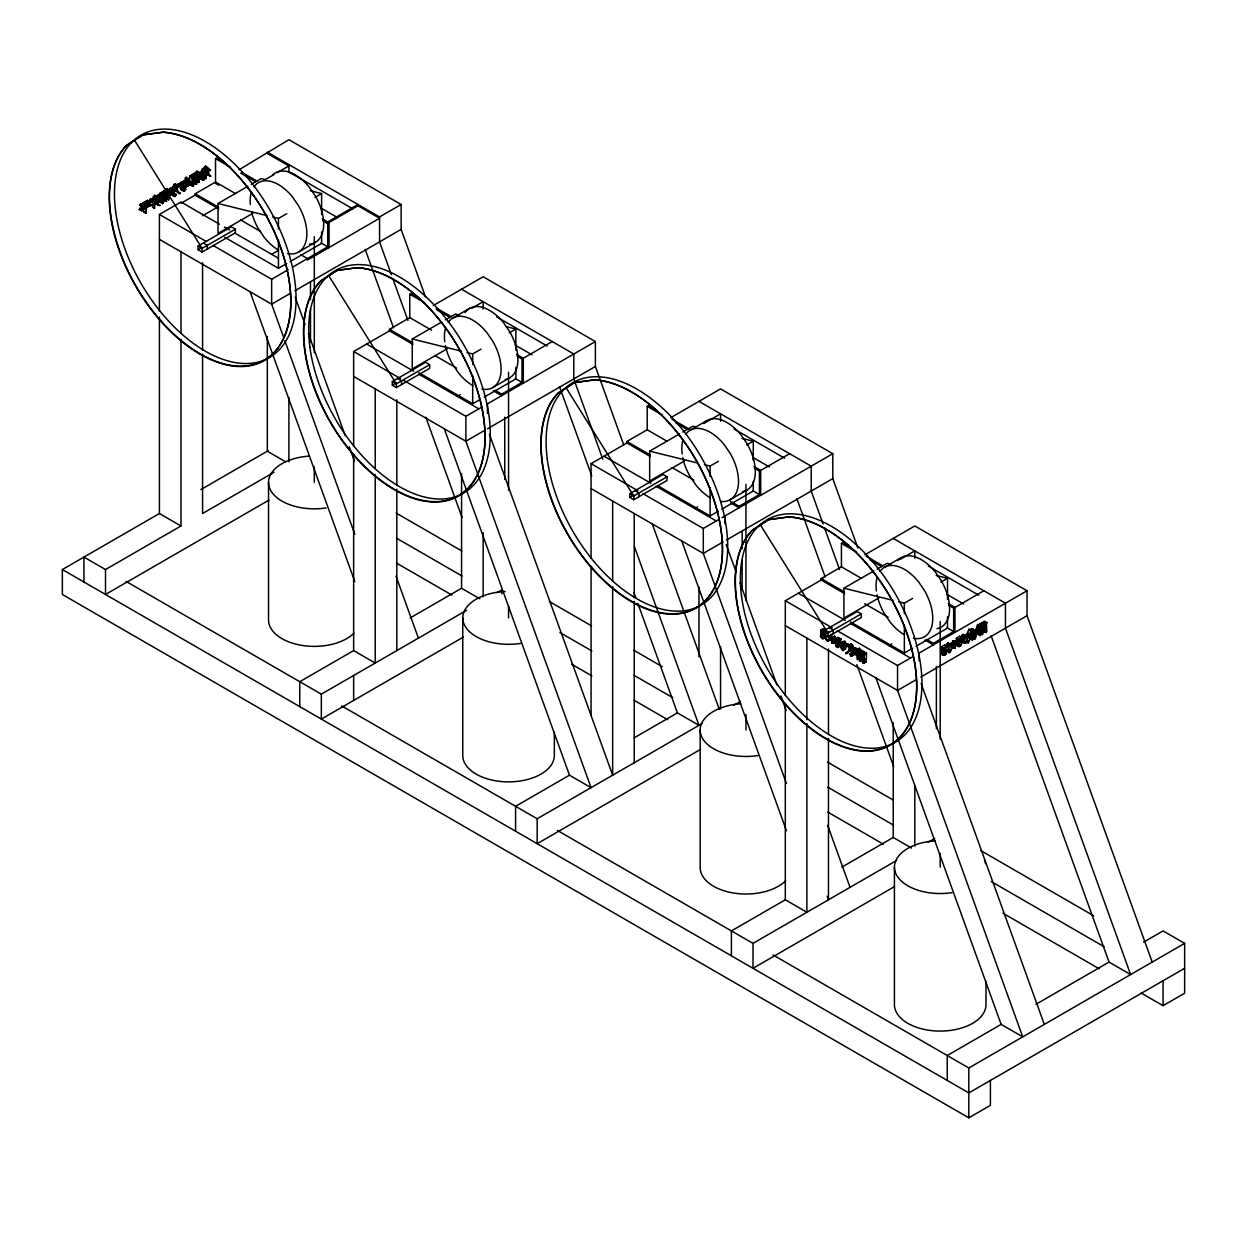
<?xml version="1.0" encoding="UTF-8"?>
<svg xmlns="http://www.w3.org/2000/svg" width="1247" height="1247" viewBox="0 0 1247 1247"><rect width="100%" height="100%" fill="white"/><g stroke="black" fill="none" stroke-linecap="round" stroke-linejoin="round"><path stroke-width="1.5" d="M224.741 237.289L278.455 268.308L278.455 239.985M278.44 228.902L278.455 218.459L286.748 213.673M418.976 372.791L472.691 403.794L472.707 375.472M472.691 364.389L472.691 353.961L480.999 349.16M658.073 485.894L710.104 515.946L710.104 487.624M710.104 476.541L710.104 466.097L718.412 461.312M850.625 622.004L904.356 653.007L904.356 624.685M904.34 613.602L904.356 603.174L912.648 598.373M862.223 654.769L862.254 659.912L859.51 661.128L859.51 651.386L861.677 650.155L865.636 652.836M968.202 642.922L969.932 638.916L970.088 634.489L967.937 633.258C969.683 635.627 964.352 648.066 963.775 640.225C965.802 630.499 965.1 641.379 968.202 642.922L970.556 637.981L972.644 636.781L970.478 635.269M982.137 634.661L982.73 634.006L979.986 633.414L982.137 634.661L982.137 624.918L986.455 622.424L986.689 631.294L985.987 632.478L982.73 630.92L984.616 628.379L985.457 629.938L985.847 629.252L984.849 627.615L985.785 624.622L984.491 627.272L982.34 626.025L983.634 623.375M160.427 193.129L164.386 190.432L166.552 191.679L166.552 201.422L163.809 200.19L163.84 198.678M190.557 175.733L194.532 173.037L196.683 174.284L196.683 184.026L193.94 182.795L193.971 177.651M154.036 208.42L154.659 203.666L154.659 208.374L152.508 207.127M206.02 170.964L208.187 172.211L208.218 173.738L206.176 175.188L206.254 178.492L205.63 175.5L203.479 174.253M150.622 205.178L148.112 204.539L150.622 205.178L146.258 207.968L146.304 213.112L143.467 211.928L143.514 209.917M145.634 213.175L145.665 208.311C131.387 200.689 149.936 212.177 143.514 205.926L142.688 207.127M970.4 638.932L972.566 640.179L972.644 636.781M165.96 201.437L166.007 192.677L163.809 191.181M196.091 184.042L196.138 175.266L193.94 173.785M940.893 653.303L944.088 655.08L945.865 653.646L945.725 650.326L943.324 652.306L941.173 651.059L941.36 646.819L944.587 644.964L946.629 646.959L943.792 648.596L943.636 651.667L941.485 650.42L941.625 647.349L946.738 650.388A4.832 2.79 -60 0 1 946.738 652.477C947.003 656.53 939.521 655.626 941.407 652.321C941.22 654.94 944.571 653.069 944.041 650.544M943.324 652.306L943.527 648.066L946.738 646.211M964.804 643.203L962.185 641.737L961.702 637.466L959.644 636.266L956.433 638.121L956.231 642.361L957.182 641.083M961.203 640.989L958.709 642.969L956.558 641.722L956.698 638.651L961.811 641.691A4.832 2.79 -60 0 1 961.811 643.779L959.255 646.71L956.106 645.151M953.176 641.005L952.911 643.779L954.391 641.426L958.397 643.608L958.584 639.368L961.811 637.513L961.983 636.157M958.709 642.969L958.849 639.898L961.811 637.513M823.503 632.65L820.697 633.975L820.9 629.953L823.051 628.722L826.278 630.577M821.025 633.694C824.891 634.224 825.623 630.296 821.025 633.694L821.165 630.795L824.111 631.824L820.9 629.953M820.697 633.975L822.864 632.728L822.989 630.047M838.576 641.348L835.771 642.673L835.973 638.667L839.184 640.522L841.351 639.275L838.124 637.42L832.435 640.241L830.268 637.716L832.248 640.272L835.817 638.433L836.675 639.119M835.771 642.673L837.937 641.426L838.124 637.42M838.389 638.246L834.446 640.615L832.528 640.428L833.947 642.86L838.249 641.161L838.389 638.246L841.351 639.275M826.169 635.393C824.548 641.815 830.72 642.938 828.32 635.487L828.616 638.448M959.099 641.831C960.829 649.344 946.379 642.33 952.708 644.029L950.822 646.024L954.766 648.191L955.108 645.276M978.053 630.343L980.22 631.59L980.22 634.177L981.981 631.98L979.986 635.534L979.659 631.917L977.819 634.287L977.508 633.117M849.503 654.223L851.701 652.82L849.503 654.223L851.732 656.343L852.761 651.932L855.317 650.638L854.694 649.609L852.137 651.074L849.581 649.609L849.784 647.723L852.683 645.697L851.311 643.623L849.082 644.964L850.236 647.364L849.16 644.87M834.399 643.156L832.528 640.428L832.139 643.062L832.357 640.475L836.098 638.37M955.966 644.605L956.667 643.561M851.233 655.392L853.774 653.864L854.335 650.123L852.169 651.37L851.452 655.392L849.55 654.067M821.056 634.224C824.657 632.213 823.721 642.018 821.103 636.874C819.762 632.65 821.757 641.706 824.111 638.074A4.832 2.79 60 0 0 824.111 636.001L822.911 633.928M823.628 636.391L822.88 634.193L820.573 635.502M835.63 644.2C836.145 647.177 840.603 647.583 838.53 643.92C834.867 639.898 835.209 650.373 839.184 646.772A4.832 2.79 60 0 0 839.184 644.699C838.935 641.41 834.212 643.171 836.238 639.493L839.075 641.129L841.226 639.882M855.317 650.638L854.179 654.924L850.797 656.234M860.103 661.159L860.056 652.384L863.563 654.41L863.516 662.391L862.254 661.627L863.033 662.625L866.229 661.783L866.54 653.553L865.995 652.633L863.47 654.083L859.51 651.386M955.218 642.174L954.953 645.104L952.864 645.213L954.859 645.276L954.766 648.191M851.093 648.487L851.265 647.38M155.906 198.787L153.412 196.901L154.659 195.327L156.888 196.621L155.906 198.787L156.81 196.574M842.598 643C847.368 635.113 847.243 657.122 842.707 645.603M944.587 644.964L946.629 646.959M959.644 636.266L961.686 638.261M832.404 636.64L830.284 638.152M952.786 643.857C950.448 639.087 957.649 641.815 955.062 645.026L957.041 642.486L955.14 645.12L951.321 643.234M834.602 639.01L834.414 636.126L830.44 638.386M984.023 629.86L982.917 631.933L984.288 627.974L977.586 624.498L975.31 631.341L970.4 633.912L973.658 630.764L972.987 632.681M977.586 624.498L979.737 625.745L977.944 631.824L979.659 629.829L979.659 631.637L978.053 632.572M183.262 186.239L180.799 184.634C177.853 189.965 183.901 190.838 182.779 188.546M181.049 189.762L184.478 191.15L185.741 189.154L183.73 190.214L183.184 186.551L181.033 185.304L187.783 181.501L187.892 183.558L185.741 182.327L185.616 180.254L179.771 183.636L181.937 184.883L182.67 183.59M946.644 646.164L947.112 644.325M832.793 638.339L832.435 640.241C831.063 635.315 833.027 639.586 834.944 636.89M982.73 630.733L984.881 632.167L986.128 631.294L986.174 623.266L983.945 621.785L979.986 623.671L980.017 628.394M170.714 188.453L178.524 183.948L180.675 185.195L171.727 190.401L173.894 191.648C171.603 200.019 178.867 191.477 175.406 196.091C172.367 198.211 174.876 190.245 170.745 190.931L171.369 189.887L173.925 191.352L176.482 189.887L176.279 188.001L173.38 185.974L174.751 183.901C179.895 184.556 173.162 190.245 176.903 185.148M968.311 637.388L966.051 641.675M973.19 636.188L975.466 634.879L975.466 633.336L973.315 632.089L972.566 640.179M978.879 630.281L976.728 629.034L976.011 631.387C977.819 637.248 972.878 642.158 975.466 635.159L973.315 633.912M851.701 648.611L849.55 649.858C848.911 654.239 840.618 655.766 850.423 650.233M860.305 652.571L858.139 653.818L856.377 652.805L859.245 650.466L861.63 651.854L861.007 650.716L858.419 652.212L857.157 651.48L860.056 649.173L859.277 648.222L857.125 649.469L855.317 653.459L857.593 652.368M859.277 648.222L858.559 650.513M974.016 629.782L971.351 631.824L972.052 630.639L969.028 629.267L966.16 635.534L968.436 636.858L970.088 634.489M969.028 629.267L971.195 630.514L968.327 636.781M843.673 641.862C842.941 643.281 843.034 649.671 845.528 648.206M943.808 655.018L943.87 653.568L941.407 652.321M958.397 643.608C963.931 636.812 960.642 651.48 956.48 643.623M161.206 201.266L159.959 202.295L159.522 193.831L160.068 192.926L162.578 194.376M159.803 193.893L161.954 195.14C160.021 207.859 165.524 204.726 162.5 194.688L166.552 191.679M189.669 176.435L192.1 177.744L192.474 186.286L193.94 184.696L191.789 183.278L189.98 184.665L189.669 176.435L190.214 175.515L192.724 176.965M147.941 206.16C153.116 194.563 142.407 217.492 146.772 201.78M860.181 659.117C865.699 655.938 857.375 661.721 861.677 656.951L860.383 653.802L861.864 656.468L862.378 654.363L863.158 655.314M825.654 634.287C822.786 641.332 832.263 644.325 828.803 635.471M834.446 640.615L834.165 639.711M161.923 196.745L164.074 197.992L163.217 200.533L160.972 199.411M157.091 200.19C164.136 198.756 156.499 204.602 153.521 200.331L149.25 204.072L149.952 204.57M174.564 189.715L174.362 188.889L176.513 190.136C178.087 195 183.683 194.797 175.64 190.51M943.761 653.506L943.356 655.267M958.834 644.808L958.429 646.57M977.539 626.789L976.837 628.691L979.004 629.938L981.748 628.628L980.22 629.517L978.053 628.27M979.004 629.938L979.706 628.036L982.09 626.664L979.939 625.417M860.305 659.32L861.989 657.715L863.158 660.24L862.223 657.216L865.324 654.067M865.044 654.223L862.223 657.216M206.254 168.47L210.494 170.2L205.474 165.991L204.617 167.114L208.218 170.106L203.51 172.834L200.923 171.338L200.299 172.335L200.829 178.976L203.588 180.301L204.882 178.383L202.731 177.136L204.882 178.602M944.431 651.776L942.701 653.896L940.924 653.615M959.489 643.078L956.278 645.322M162.656 197.634L165.757 199.598L164.386 197.229L165.68 194.08L164.199 196.745L163.684 194.641L162.905 195.592L163.84 197.494L163.123 200.658M189.934 176.497L193.316 178.352L193.269 183.247L194.22 180.597L196.013 182L194.532 179.833L195.904 176.762L193.659 175.437M969.901 629.392L969.184 630.577L971.849 628.535L978.053 631.839M981.716 628.862L982.449 627.132M155.018 202.513L155.626 204.056L159.912 205.474L157.777 205.303L157.138 202.918L154.971 201.671M208.53 174.783L210.618 176.201L207.376 174.175M834.414 636.126L834.477 638.932M151.121 199.13L158.229 195.031L160.395 196.278L157.948 197.946L156.421 201.188L153.911 199.785L154.737 198.476M941.173 651.059L942.109 649.796M857.157 651.48L860.056 649.173M166.552 198.569L168.704 199.816L169.015 195.826L170.636 194.626L166.864 192.49M196.683 181.158L198.85 182.405L199.161 178.43L200.767 177.214L196.995 175.094M949.497 645.135C945.99 650.404 952.926 653.522 951.18 646.04C949.7 641.41 944.945 644.933 950.541 644.528M962.403 641.909C967.189 640.693 960.549 630.592 964.554 636.438M174.362 184.915L174.829 183.995L176.98 185.242M154.269 199.941L155.064 198.398M154.254 196.309L154.737 195.374M941.485 650.42L942.249 649.204M943.636 651.667L946.13 649.687M167.223 192.241L166.584 193.379L168.984 191.991L169.686 193.082L167.534 193.877L166.942 194.937L168.47 194.049L168.47 195.873L166.584 197.229L168.47 196.138L168.47 198.725L166.708 198.569L168.704 199.816M197.353 174.845L196.73 175.983L199.115 174.596L199.832 175.687L198.055 176.7L195.904 175.453M197.665 176.482L197.073 177.542L198.616 176.653L198.616 178.461L196.73 179.833L198.616 178.742L198.616 181.329L196.839 181.158L198.85 182.405M192.178 178.103L194.329 179.35L195.904 176.762M984.413 630.421L983.493 630.842M142.813 209.683L140.054 208.109L139.243 209.527L141.394 210.774L145.665 208.031L145.665 204.227L142.018 206.332L139.867 205.085L140.646 203.729L143.358 205.287L149.749 201.593L147.598 200.346L141.192 204.04M142.018 206.332L142.813 204.976M141.394 210.774L142.22 209.34M149.749 201.593L146.258 203.885L144.106 202.638L147.598 200.346M155.797 196.699L158.229 195.031M163.606 198.367L165.882 199.395M176.279 188.001L171.447 190.791L169.296 189.544L170.122 188.126L172.865 189.7M171.447 190.791L172.273 189.373M174.751 186.395L178.524 183.948M179.771 183.636L180.519 182.343L183.184 183.886M180.675 185.195L176.903 187.642L173.536 186.333M184.759 187.097L184.01 188.391L190.557 184.338L188.406 183.091L188.281 178.492L186.13 177.245L185.226 178.259L187.705 179.599L187.783 181.236L180.799 184.634M188.048 183.699L188.796 183.231L188.172 184.135L186.006 182.888M203.355 176.544L205.63 171.868L201.952 169.748L202.653 168.516L205.241 170.013L207.47 168.719L204.617 167.114M204.804 169.763L204.103 170.995L205.63 171.603L201.952 169.748M206.581 168.704L210.494 170.2M983.945 621.785L986.736 623.079M981.467 626.243L979.783 627.724L980.532 625.791L979.737 625.745M979.939 629.267L981.467 630.109L980.22 631.325L978.053 630.078M156.031 201.733L152.103 205.817L151.401 205.319L155.672 201.578L153.958 200.268L151.916 201.437L149.749 200.19L150.575 198.819L153.287 200.377L160.395 196.278M151.916 201.437L152.742 200.066M971.631 630.187L972.566 628.94M172.912 192.178L173.536 191.134M159.522 193.831L161.689 195.078L162.235 194.173M191.82 177.682L192.365 176.762M851.218 650.155L845.7 653.257M967.937 633.258L966.285 635.611M200.299 172.335L202.45 173.567L203.09 172.585M978.365 624.544L977.617 626.477L978.879 625.745M822.724 634.255L823.721 636.827M836.129 642.922L837.735 642.938L839.932 646.258M948.967 649.671C943.792 655.532 945.881 638.448 949.7 644.2M964.04 640.974C958.865 646.834 960.954 629.751 964.773 635.502M821.212 636.593L823.456 635.222M859.245 650.466L855.317 653.459M973.86 630.14L973.58 629.361L973.143 630.109L975.31 631.341M140.537 205.88L141.363 204.679M182.95 185.881L183.215 191.009M167.644 192.038L170.745 193.737L168.937 189.747L166.786 188.5L166.007 189.45L168.906 191.773L167.644 192.49L165.056 190.994M198.616 175.25L200.892 176.341L199.084 172.351L196.917 171.104L196.138 172.055L199.037 174.362L197.79 175.094L195.202 173.598M207.641 167.223L207.127 168.298M948.141 643.249L948.92 650.95L950.526 651.261M953.487 647.661L954.984 645.354L953.222 647.91L951.321 646.414M196.683 174.284L192.646 177.292L192.693 185.273L193.94 184.696M160.738 194.345L161.533 193.394M168.158 190.697L168.937 189.747M193.036 178.196L193.815 177.245L191.664 175.998M198.289 173.302L199.084 172.351M851.311 643.623L852.527 646.04M954.314 642.517L954.391 641.426M173.894 193.831L174.362 193.098L176.56 194.501M188.281 178.492L187.705 179.599M152.165 202.544L153.085 201.515M974.718 630.187L973.19 632.572L971.039 631.325M983.493 628.597L985.551 629.938M953.129 646.616L955.031 648.128M952.724 641.129L955.42 642.719M845.778 644.216C843.206 634.505 837.392 654.207 845.123 648.689M842.972 649.936L843.627 645.463L841.943 642.626M947.112 650.435L950.276 651.589M858.419 651.76L859.199 652.212L855.426 654.332L857.048 655.532L857.359 659.523L859.354 658.276L857.593 658.432L857.593 655.86L859.744 654.613M855.426 653.615L857.048 653.459L857.048 655.267M838.249 641.161L839.777 641.129L841.195 642.969M976.245 631.528L977.508 630.67L979.659 631.917M204.882 178.383L203.432 179.303L203.355 176.809L205.63 175.235L205.63 173.692L203.479 172.445M139.867 205.085L143.514 202.98L145.665 204.227M163.84 191.43L160.349 193.441L162.5 194.688M193.971 174.034L190.479 176.045L192.646 177.292M203.09 168.766L204.96 167.051M204.025 173.66L206.176 174.907L206.176 173.364L208.187 171.946L208.187 170.403L206.176 171.556L203.666 170.247L203.012 169.093L205.443 167.69M149.749 200.19L151.791 199.021L153.958 200.268M165.492 191.243L166.739 190.526L168.984 191.991M195.623 173.847L196.886 173.115L199.115 174.596M169.296 189.544L174.128 186.754L174.315 188.64L176.482 189.887M181.033 182.639L185.616 179.989L187.783 181.236M194.563 174.736L196.964 173.349L200.892 176.341M201.359 171.587L203.479 170.356M201.203 173.489L201.203 171.946L203.479 170.636L203.479 172.164L205.63 173.411M203.012 169.093L205.163 170.34L207.594 168.937M154.659 199.847L157.714 198.086L156.078 201.032L152.508 198.616M171.774 190.105L174.315 188.64M140.646 208.436L143.514 206.784L145.665 208.031M139.243 209.527L143.514 207.064M201.203 171.946L203.355 173.193L205.63 171.868M173.894 191.648L176.513 190.136M183.106 186.146L188.406 183.091M183.184 186.551L188.172 184.135M170.636 194.626L169.015 195.545L169.015 193.737L170.636 193.893M200.767 177.214L199.161 178.15L199.161 176.341L200.767 176.497M190.557 184.338L185.273 187.393L181.111 184.992M159.413 311.314L159.413 214.453L180.986 201.998L219.425 224.179M218.693 208.81L195.233 195.265L195.233 193.768L215.528 182.046L235.636 193.659M238.925 169.857L288.899 139.695L401.129 204.492L401.129 229.401L425.508 296.864M180.986 203.308L195.795 194.75M252.892 213.284L218.022 233.423L218.022 203.51L247.904 186.255M251.224 184.338L261.184 178.586L264.956 179.521M202.575 215.762L217.368 207.22M263.85 180.394L273.872 174.596M277.208 172.678L288.899 165.913L267.326 153.459M198.07 246.064L231.365 226.845L235.387 229.167L235.387 232.846L202.092 252.065L198.07 249.743L198.07 246.064L202.092 248.387L235.387 229.167M198.07 249.743L201.998 247.483M314.977 197.369L321.617 193.55L321.617 214.624M271.643 254.326L278.221 250.538M326.231 222.823L357.967 204.492L357.967 205.786L327.899 223.151M298.547 252.065L315.382 242.354M278.455 268.308L286.748 263.522M290.068 261.605L321.617 243.383L321.617 231.88M213.019 245.41L271.643 279.25L288.244 269.664M293.216 266.796L327.758 246.844L327.758 223.416L322.739 220.516M267.326 152.15L379.556 216.947L401.129 204.492M289.896 293.622L271.643 304.174L159.413 239.377M294.838 290.785L401.129 229.401M412.928 344.375L389.485 330.845L389.485 329.348L409.78 317.626L431.556 330.19M353.649 446.442L353.649 351.529L391.683 329.567M433.161 305.624L483.15 276.756L595.38 341.553L595.38 366.478L623.749 444.992M447.127 348.786L412.258 368.909L412.258 338.997L440.487 322.708M445.475 319.824L455.436 314.088L459.208 315.008M452.708 318.125L469.542 308.414M471.46 308.43L483.15 301.68L483.15 309.053M990.399 1080.432L990.399 1105.356L968.825 1117.826L62.35 594.476L62.35 569.552L159.413 513.515L180.986 525.969L180.986 339.324M200.907 489.557L268.214 450.697M392.322 381.551L425.617 362.331L429.638 364.654L429.638 368.348L396.343 387.568L392.322 385.245L392.322 381.551L396.343 383.873L429.638 364.654M392.322 385.245L396.25 382.969M509.212 332.871L515.868 329.037L515.868 350.126M83.939 582.006L83.939 557.097L105.512 569.552L180.986 525.969M273.966 472.301L202.575 513.515L202.575 354.086M269.071 500.047L105.512 594.476L105.512 569.552M457.244 396.375L460.127 394.722M522.134 358.918L552.218 341.553M492.799 387.552L509.633 377.841M472.691 403.794L479.331 399.96M484.319 397.092L515.868 378.87L515.868 367.366M495.012 390.264L501.715 394.146L522.01 382.424L522.01 358.996L516.975 356.081M403.903 380.538L465.879 416.311L481.716 407.177M595.38 341.553L487.468 403.857L487.468 413.443M484.148 430.698L465.879 441.235L353.649 376.438M487.468 428.781L595.38 366.478M650.342 456.527L626.898 442.981L626.898 441.485L647.193 429.763L667.285 441.376M591.062 558.391L591.062 463.666L627.257 442.779M670.574 417.761L720.563 388.908L832.793 453.705L832.793 478.614L857.827 547.901M684.541 460.922L649.671 481.046L649.671 451.149L679.553 433.894M682.873 431.976L692.833 426.225L696.621 427.16M690.121 430.277L706.955 420.551M703.854 423.466L720.563 413.833L720.563 421.205M375.238 474.452L375.238 663.045L353.649 650.575L299.763 681.704L299.763 706.613M410.107 617.998L461.561 588.272L479.83 598.825M629.735 493.703L663.014 474.483L667.036 476.806L667.036 480.485L633.757 499.704L629.735 497.382L629.735 493.703L633.757 496.025L667.036 476.806M629.735 497.382L633.647 495.121M746.626 445.008L753.266 441.173L753.266 460.346M126.056 581.414L321.336 694.158L466.549 610.329M497.132 592.668L501.808 589.971L501.808 593.806M463.37 637.077L321.336 719.083L321.336 694.158M694.657 508.527L697.541 506.859M789.632 453.705L759.548 471.07L754.388 468.233M730.212 499.704L747.047 489.977M710.104 515.946L718.412 511.145M721.732 509.228L753.266 491.022L753.266 481.436M730.742 501.45L739.128 506.282L759.423 494.56L759.423 471.132L760.701 470.4L760.701 495.324M642.984 493.656L703.292 528.463L719.114 519.329M721.997 517.661L832.793 453.705M723.213 541.884L703.292 553.387L591.062 488.59M726.502 539.998L832.793 478.614M844.593 593.588L821.134 580.058L821.134 578.561L841.429 566.839L861.537 578.437M785.314 695.655L785.314 600.742L823.16 578.889M864.81 554.837L914.799 525.969L1027.029 590.766L1027.029 615.691L1152.212 962.092M878.776 597.999L843.923 618.122L843.923 588.21L873.804 570.955M877.124 569.037L887.085 563.301L890.857 564.221M884.372 567.338L901.207 557.627M899.773 559.576L914.799 550.893L914.799 558.266M465.879 416.311L465.879 441.235L591.062 787.652L569.474 775.182L515.588 806.31L515.588 831.219M634.224 737.803L677.402 712.879L698.975 725.349L634.411 546.669M823.971 630.764L857.266 611.544L861.287 613.867L861.287 617.561L827.992 636.781L823.971 634.458L823.971 630.764L827.992 633.086L861.287 613.867M820.432 635.892L825.389 632.993M821.134 635.674L823.301 634.427M820.464 636.251L823.41 634.629M823.971 634.458L829.208 631.434M820.573 636.609L823.488 634.988M820.744 636.983L823.254 635.627M821.196 637.248L823.347 636.001M830.268 637.716L832.513 636.375M830.237 637.887L832.747 636.391M826.87 640.646L829.021 639.399M832.03 637.887L834.757 636.329M832.715 637.778L834.867 636.531M827.649 641.27L829.816 640.038M834.43 639.992L836.581 638.745M831.998 642.579L834.165 641.332M832.03 642.86L834.835 642.096M832.139 643.062L834.305 641.815M832.404 643.312L836.41 640.974M832.669 643.343L836.597 641.239M834.492 643.078L836.098 641.613M940.877 582.084L947.517 578.249L947.517 599.339M837.968 642.626L840.135 641.379M835.506 644.59L840.447 641.691M836.207 644.372L838.358 643.125M835.537 644.948L840.743 642.049M835.63 645.307L838.561 643.686M836.285 645.291L838.53 643.92M835.802 645.681L838.327 644.325M836.254 645.946L838.42 644.699M341.725 705.927L537.176 818.765L702.295 723.431M733.844 705.225L740.484 701.391M842.442 642.673L844.609 641.426M842.738 642.906L844.889 641.659M842.988 643.234L845.154 641.987M837.641 647.115L840.275 645.852C844.297 631.637 846.635 661.736 840.447 645.993M845.622 653.023L847.773 652.103L848.926 649.734L849.16 647.364L845.388 644.917L847.539 643.67L855.348 648.175M845.747 645.525L848.833 644.683M841.943 649.344L844.094 648.097M842.177 649.656L844.344 648.424M842.442 649.874L844.609 648.627M842.723 649.983L844.874 648.736M850.407 646.46L852.574 645.213M849.986 647.099L852.683 645.697M849.581 649.609L851.748 648.362M849.784 647.723L854.616 650.513L856.767 649.266L855.941 647.832L853.197 649.422L845.388 644.917M852.761 651.932L854.928 650.685M860.103 652.134L862.254 650.887M858.419 656.062L859.479 656.951L857.593 655.579L857.593 653.771L859.744 652.524M860.056 652.384L862.223 651.137L865.714 653.163L863.563 654.41M857.048 655.532L859.199 654.02M860.305 653.88L862.534 652.555L863.828 655.704M857.593 655.579L859.744 654.332M857.593 658.432L859.744 657.2M700.643 749.307L537.176 843.689L537.176 818.765M863.033 662.625L863.953 663.264L864.109 654.862L866.54 653.553M861.864 656.468L864.031 655.221M857.359 659.523L859.51 658.276L859.043 657.325M859.51 661.128L862.254 659.912M862.846 660.255L864.997 659.008M863.033 660.38L865.324 658.993M888.908 645.587L891.776 643.935M953.799 608.131L983.867 590.766M862.254 661.814L864.857 660.988M863.251 663.014L865.402 661.783M863.36 663.404L866.229 661.783M904.356 653.007L912.648 648.222M915.968 646.305L947.517 628.083L947.517 616.595M926.661 639.477L933.364 643.358L953.659 631.637L953.659 608.209L948.64 605.294M837.236 630.717L897.544 665.524L913.365 656.39M1027.029 590.766L919.117 653.069L919.117 660.739M980.532 624.03L984.023 622.019M982.73 634.006L982.683 625.277L986.174 623.266M972.644 633.164L970.634 634.318L970.634 635.861L972.644 634.707L972.644 633.164L970.478 631.917M973.19 634.38L975.466 633.071L975.466 631.528L973.19 632.837L970.836 631.434M972.644 634.972L970.634 636.126L970.602 637.685L972.644 636.516L972.644 634.972L970.478 633.46M973.19 634.661L975.466 633.336M980.22 631.59L981.467 630.109M975.466 635.159L971.772 637.233L973.938 638.713M915.797 679.911L897.544 690.448L785.314 625.651M920.738 677.059L1027.029 615.691M806.887 723.665L806.887 912.258L785.314 899.788L731.412 930.917L731.412 955.826M841.756 867.211L893.226 837.485L911.479 848.038M557.393 830.44L753.001 943.371L896.546 860.492M928.08 842.286L934.72 838.452M894.317 886.695L753.001 968.296L753.001 943.371M897.544 665.524L897.544 690.448L1022.711 1036.865L1001.138 1024.395L947.237 1055.523L947.237 1080.432M1035.992 1004.271L1109.051 962.092L1130.624 974.562L1005.456 628.145L1005.456 603.221L893.226 538.439M1143.608 942.155L1163.061 930.917L1184.65 943.371L1184.65 993.22L1163.061 1005.674L1141.161 993.033M773.062 954.953L968.825 1067.978L1184.65 943.371M1184.65 968.296L968.825 1092.902L62.35 569.552M215.528 182.046L215.528 158.618L216.822 157.886L221.841 160.785M327.758 223.416L329.052 222.683L329.052 247.607M409.78 317.626L409.78 294.198L411.058 293.45L419.444 298.298M522.01 358.996L523.288 358.248L523.288 383.172M647.193 429.763L647.193 406.335L648.471 405.602L656.842 410.434M841.429 566.839L841.429 543.411L842.723 542.663L851.093 547.511M953.659 608.209L954.953 607.46L954.953 632.385M832.357 640.475L830.237 640.335L832.248 640.272M149.328 206.191L150.264 205.786M830.658 640.35L829.536 640.288M158.463 199.473L156.156 200.066M160.629 200.72L156.421 201.188M837.89 647.146L838.639 645.463L837.735 642.938M864.109 654.862L863.828 653.88M201.5 178.009L201.203 175.562M984.881 632.167L985.987 632.478M951.071 646.663L952.989 647.957M788.696 516.897L768.526 519.64L752.268 530.178A128.425 74.15 60 0 0 801.151 720.61A128.425 74.15 60 0 0 916.483 678.742A128.425 74.15 60 0 0 788.821 516.913L788.852 516.944M955.14 645.12L957.15 645.182M143.467 211.928L146.304 213.112M193.94 182.795L196.683 184.026M163.809 200.19L166.552 201.422M160.52 201.422L162.687 202.669M157.839 204.04L155.828 203.183M159.99 205.287L158.244 204.882L157.714 201.796L157.138 202.918M180.363 193.534L174.845 190.432M172.663 194.438L172.117 193.472M170.745 190.931L173.302 192.225M210.618 176.201L206.55 174.128M833.058 638.838L834.399 639.025L833.058 637.669M971.195 630.514L972.052 630.639M594.601 379.867L574.29 382.58L558.033 393.101A128.425 74.15 60 0 0 606.899 583.549A128.425 74.15 60 0 0 722.247 541.681A128.425 74.15 60 0 0 594.57 379.836M310.285 190.744L321.617 193.55M218.022 203.51L267.123 215.653M272.781 217.056L278.455 218.459M506.422 326.698L515.868 329.037M412.258 338.997L461.359 351.155M467.033 352.558L472.691 353.961M741.934 438.383L753.266 441.173M649.671 451.149L696.886 462.824M704.446 464.695L710.104 466.097M936.185 575.444L947.517 578.249M843.923 588.21L893.023 600.368M898.682 601.771L904.356 603.174M185.226 178.259L185.616 179.989M200.829 178.976L203.588 180.301M202.45 173.567L202.98 180.223M210.696 176.014L208.888 174.19L208.732 169.951M196.138 172.055L196.886 173.115M166.007 189.45L166.739 190.526M856.72 655.361L855.426 654.332M207.376 168.516L208.343 168.953M959.302 639.882L958.444 639.773L960.595 641.02M944.228 648.596L943.371 648.471L945.522 649.718M698.975 401.363L811.205 466.16L811.205 491.084L823.082 523.958M357.967 205.786L379.556 218.256L307.463 260.062L307.463 258.565L300.761 254.7M352.917 208.935L288.899 171.977L288.899 164.62M734.031 428.984L784.566 458.148M320.915 208.015L337.75 217.742M461.561 289.226L573.791 354.008L573.791 378.932L602.784 459.161M752.565 457.228L769.415 466.955M496.633 316.832L547.168 346.011M928.282 566.044L978.817 595.224M671.93 419.148L690.355 429.779M753.999 466.534L760.701 470.4M241.949 172.398L257.022 181.096M322.35 218.817L329.052 222.683M647.193 406.335L662.266 415.048M675.656 422.78L687.393 429.545M215.528 158.618L230.601 167.332M240.655 173.13L255.729 181.828M515.151 345.076L532.001 354.803M946.816 594.289L963.65 604.016M208.218 169.156L210.384 170.403M206.067 168.859L208.218 170.106M206.02 169.156L208.187 170.403M206.02 170.699L208.187 171.946M984.288 621.177L987.001 622.689M206.067 172.491L208.218 173.738M206.098 172.741L208.498 174.985M204.025 173.941L206.176 175.188M436.185 307.962L451.258 316.66M516.601 354.382L523.288 358.248M752.72 490.695L759.423 494.56M866.166 556.209L882.923 565.873M948.25 603.595L954.953 607.46M200.642 172.445L202.809 173.692M203.479 173.988L205.63 175.235M321.056 242.978L327.758 246.844L327.758 248.153M409.78 294.198L424.853 302.896M436.575 309.661L449.98 317.408M841.429 543.411L856.502 552.109M869.907 559.841L881.629 566.621M980.563 623.734L982.73 624.981M979.986 623.671L982.683 625.277M215.528 183.371L218.849 185.273M206.254 178.492L203.432 177.214L205.599 178.461M984.538 630.047L986.689 631.294M196.449 175.406L198.616 176.653M979.004 626.992L981.748 628.628M983.977 630.047L986.128 631.294M201.609 178.648L203.76 179.895M983.836 630.203L986.003 631.45M978.599 627.677L980.766 628.924M196.449 177.214L198.616 178.461M198.616 178.742L196.449 177.495L196.449 180.082L198.616 181.329M981.981 631.98L979.815 630.733M979.659 631.637L977.508 630.39L975.902 631.325L978.412 632.775M193.971 180.098L191.15 177.105M971.429 629.283L975.466 631.528M193.862 180.753L196.013 182M193.737 180.955L195.904 182.202M977.461 633.538L979.628 634.785M977.352 633.881L979.986 635.534M969.543 629.735L971.694 630.982M973.315 631.824L975.466 633.071M190.885 181.875L193.269 183.247M973.315 633.632L975.466 634.879M185.616 180.254L187.783 181.501M190.526 184.026L192.817 185.273M190.791 184.665L192.958 185.912M971.039 635.222L975.388 637.731M189.98 184.665L192.833 186.286M972.909 637.451L975.06 638.698M973.065 637.669L975.232 638.916M963.198 634.552L965.614 635.83M962.902 634.661L965.069 635.908M962.653 634.863L964.804 636.11M626.898 441.485L650.342 455.03M672.117 467.594L693.893 480.173M195.233 193.768L218.693 207.314M240.468 219.877L260.561 231.49M515.307 378.558L522.01 382.424M730.742 502.946L739.128 507.778L739.128 506.282M946.956 627.771L953.659 631.637M178.165 184.556L182.592 187.034M183.574 187.923L185.772 189.373M181.797 189.092L183.964 190.323M182.327 189.903L184.478 191.15M963.432 641.317L965.599 642.564M173.489 185.491L175.656 186.738M963.058 641.535C970.353 650.03 965.802 623.547 963.058 641.535L965.349 642.891M173.38 185.974L175.952 187.58M956.433 638.121L958.584 639.368M962.902 641.862L965.069 643.109M178.274 192.054L180.441 193.301M954.89 641.239L957.041 642.486M954.641 641.239L957.15 642.735M958.584 644.076L960.736 645.322M958.366 644.387L960.517 645.634M952.583 641.317L954.75 642.564M956.262 643.795L960.268 645.884M952.49 641.893L954.656 643.14M956.745 644.403L958.912 645.65M956.106 644.044L958.257 645.291M955.997 644.325L958.787 646.055M956.73 645.073L958.881 646.32M951.056 643.312L953.222 644.559M950.822 643.561L952.989 644.808M950.728 643.748L952.895 644.995M170.745 193.737L166.817 190.744M175.266 196.527L171.883 195.202L171.135 190.978M950.697 643.966L953.067 645.478M947.845 643.358L949.996 644.605M953.222 646.414L955.373 647.661M947.58 643.561L949.731 644.808M952.49 646.429L955.296 647.863M166.319 192.802L168.47 194.049M224.476 227.094L229.526 230.009M234.576 232.94L278.284 258.16M950.697 646.414L953.222 647.91M165.757 194.173L163.606 192.926M166.319 194.626L168.47 195.873M166.319 194.891L168.47 196.138M166.319 197.478L168.47 198.725M161.689 196.247L163.84 197.494M941.36 646.819L943.527 648.066M947.845 650.56L949.996 651.807M947.33 650.607L949.731 651.9M157.87 195.639L160.037 196.886M389.485 329.348L412.928 342.878M434.704 355.457L456.48 368.021M821.134 578.561L844.593 592.091M864.685 603.704L888.145 617.234M493.329 390.794L501.715 395.626L501.715 394.146M924.993 640.007L933.364 644.839L933.364 643.358M155.563 196.839L157.948 197.946M941.516 650.903L943.683 652.15M163.809 202.092L161.642 200.845M604.016 456.199L651.012 483.322M656.047 486.236L716.246 520.981M153.506 196.667L155.657 197.914M943.511 652.773L945.678 654.02M153.412 196.901L155.563 198.148M158.385 199.691L160.551 200.938M943.293 653.085L945.444 654.332M153.381 197.104L156.015 198.616M941.189 652.493L945.195 654.581M160.66 202.061L162.811 203.308M941.672 653.101L943.839 654.348M941.033 652.742L943.184 653.989M159.834 202.076L162.702 203.682M940.924 653.023L943.714 654.753M157.761 204.227L159.912 205.474M147.24 200.97L149.406 202.217M149.25 204.072L151.713 205.443M147.832 206.316L145.385 204.991M159.413 214.453L206.316 241.528M591.062 463.666L637.965 490.741M634.957 490.679L638.978 493.001L638.978 496.696M140.708 205.833L144.808 208.265M203.308 243.04L207.329 245.363L207.329 249.057M366.602 344.047L413.599 371.185M418.649 374.084L478.832 408.845M798.251 593.26L845.263 620.398M850.298 623.297L910.481 658.057M353.649 351.529L400.552 378.605M785.314 600.742L832.217 627.818M397.559 378.542L401.581 380.865L401.581 384.544M829.208 627.755L833.23 630.078L833.23 633.757M859.323 650.233L860.57 650.965M851.935 646.476L856.767 649.266M857.079 651.713L859.479 653.085L858.84 651.963M857.593 653.771L859.121 654.659L858.528 653.584M849.55 649.858L852.169 651.37M396.125 513.047L461.826 550.971M549.444 601.568L591.561 625.885M633.694 650.201L662.328 666.74M827.447 762.073L893.164 800.013M980.781 850.594L1093.666 915.766M285.579 461.749L267.326 451.211L267.326 336.503M396.437 538.143L462.154 576.083M559.872 632.51L591.889 650.981M634.006 675.313L672.757 697.681M827.774 787.169L893.491 825.109M991.209 881.535L1104.094 946.707M396.437 563.067L452.038 595.162M571.672 664.23L591.889 675.905M634.006 700.222L667.706 719.69M827.774 812.093L883.375 844.203M1003.009 913.256L1099.043 968.716M984.491 627.272L982.995 626.321L984.288 627.974M165.757 199.598L164.074 197.992M151.791 199.021L152.602 199.785M839.901 641.691L840.509 642.564M857.125 649.469L857.905 650.42M178.29 192.381L176.903 187.642M206.503 167.753L205.474 165.991M760.405 524.909L827.992 633.086L827.992 636.781M566.154 387.848L633.757 496.025L633.757 499.704M328.74 275.696L396.343 383.873L396.343 387.568M134.505 140.21L202.092 248.387L202.092 252.065M852.527 650.856L853.151 651.885M853.79 649.079L854.616 650.513M205.163 170.34L205.833 171.494M852.558 654.083L852.964 655.002M959.504 640.132L959.644 640.444A4.832 2.79 -60 0 1 959.769 641.363M197.65 173.395L196.917 171.104M167.503 190.791L166.786 188.5M991.116 635.752L1109.051 962.092M921.097 683.465L1044.3 1024.395M824.407 527.606L839.574 569.598M875.955 677.994L1001.138 1024.395M796.864 498.675L825.202 577.08M856.829 664.589L893.725 766.687M726.19 544.565L736.073 571.921M740.032 582.863L776.928 684.962M780.871 695.904L786.156 710.478M827.649 825.343L850.049 887.334M786.436 783.459L703.292 553.387L703.292 528.463M827.166 896.172L828.476 899.788L828.476 738.427M681.704 540.917L786.467 830.814M652.134 523.506L719.254 709.262M559.467 386.539L591.748 475.871M633.912 592.559L635.892 598.03M637.872 603.486L677.402 712.879M489.448 434.252L612.651 775.182L612.651 586.604M391.433 274.745L379.556 241.871L379.556 216.947M392.743 278.393L407.925 320.385M444.306 428.781L569.474 775.182M365.215 249.462L393.553 327.867M425.835 417.199L462.06 517.474M295.196 297.176L305.079 324.532M308.383 333.65L345.263 435.749M349.222 446.691L354.491 461.265M396 576.13L418.4 638.121M283.521 337.049L271.643 304.174L271.643 279.25M284.83 340.696L354.787 534.246M250.055 291.704L354.818 581.601M830.97 634.224L831.531 637.466M194.329 179.35L193.815 177.245M181.392 188.656L181.033 185.304M186.333 181.844L186.13 177.245M1163.061 980.75L1163.061 1005.674M985.987 981.405L985.987 1004.646A45.78 26.436 0 0 1 940.207 1031.082A45.78 26.436 0 0 1 894.426 1004.646L894.426 867.101M980.22 629.517L980.22 631.325M968.825 1067.978L968.825 1117.826M940.207 621.474L940.207 739.362M940.207 853.509L940.207 867.101M936.388 666.397L936.388 728.622M914.799 785.797L914.799 846.058M893.226 722.777L893.226 837.485M828.476 648.986L828.476 734.53M806.887 638.121L806.887 719.784M785.314 703.433L785.314 899.788M745.955 484.413L745.955 600.368M745.955 714.5L745.955 730.041M742.136 531.269L742.136 548.774M742.136 560.433L742.136 589.597M724.881 516.009L724.881 523.678M720.563 646.788L720.563 708.997M700.175 730.041L700.175 867.585A45.78 26.436 0 0 0 734.109 893.117A45.78 26.436 0 0 0 785.61 880.803M698.975 587.228L698.975 656.935M634.224 513.873L634.224 597.469M634.224 601.35L634.224 762.728M612.651 501.045L612.651 580.759M591.062 566.154L591.062 715.466M554.338 732.192L554.338 755.433A45.78 26.436 0 0 1 508.558 781.869A45.78 26.436 0 0 1 462.762 755.433L462.762 617.889M508.558 372.261L508.558 490.149M508.558 606.245L508.558 617.889M504.739 417.184L504.739 479.409M483.15 532.687L483.15 596.845M461.561 473.564L461.561 588.272M396.827 399.773L396.827 485.317M396.827 489.214L396.827 650.575M375.238 388.908L375.238 468.623M353.649 454.22L353.649 650.575M353.649 675.5L353.649 700.424M314.306 236.774L314.306 352.73M314.306 466.861L314.306 482.402M310.487 282.056L310.487 299.561M310.487 309.287L310.487 342.333M288.899 397.575L288.899 461.733M268.526 482.402L268.526 619.946A45.78 26.436 0 0 0 302.46 645.478A45.78 26.436 0 0 0 353.961 633.164M206.176 171.556L206.176 173.099M203.355 173.193L203.355 174.736M202.575 262.712L202.575 350.204M201.203 173.754L201.203 175.297M180.986 251.832L180.986 333.495M159.413 317.143L159.413 513.515M146.258 203.885L146.258 207.688M944.587 649.157A4.832 2.79 -60 0 1 944.696 650.061M952.053 892.634A45.78 26.436 0 0 1 895.221 872.012A45.78 26.436 0 0 1 935.079 840.837M984.429 860.259A45.78 26.436 0 0 1 985.598 863.657M897.669 560.558A40.091 23.147 60 0 1 935.421 572.17L941.282 580.759A40.091 23.147 60 0 1 936.98 628.644M913.505 638.308A40.091 23.147 60 0 0 924.448 590.486L918.587 581.897A40.091 23.147 60 0 0 879.868 571.516M904.402 634.785A40.091 23.147 60 0 1 890.233 622.222L884.372 613.633A40.091 23.147 60 0 1 877.031 594.725M876.407 591.016A40.091 23.147 60 0 1 877.031 577.782M757.817 755.573A45.78 26.436 0 0 1 700.97 734.951A45.78 26.436 0 0 1 740.843 703.776M703.433 423.481A40.091 23.147 60 0 1 741.17 435.109L747.047 443.698A40.091 23.147 60 0 1 742.744 491.567M721.015 501.481A40.091 23.147 60 0 0 730.212 453.409L724.336 444.82A40.091 23.147 60 0 0 685.616 434.455M710.167 497.724A40.091 23.147 60 0 1 695.997 485.145L690.121 476.557A40.091 23.147 60 0 1 682.779 457.649M682.171 453.955A40.091 23.147 60 0 1 682.779 440.705M520.404 643.421A45.78 26.436 0 0 1 463.416 622.315A45.78 26.436 0 0 1 505.144 591.53M465.037 312.592A40.091 23.147 60 0 1 503.757 322.957L509.633 331.546A40.091 23.147 60 0 1 505.331 379.431M481.856 389.095A40.091 23.147 60 0 0 492.799 341.273L486.922 332.684A40.091 23.147 60 0 0 448.203 322.303M472.753 385.572A40.091 23.147 60 0 1 458.584 373.009L452.708 364.42A40.091 23.147 60 0 1 445.382 345.513M444.758 341.803A40.091 23.147 60 0 1 445.382 328.569M326.153 507.934A45.78 26.436 0 0 1 269.321 487.312A45.78 26.436 0 0 1 309.178 456.137M272.859 174.72A40.091 23.147 60 0 1 309.521 187.471L315.382 196.06A40.091 23.147 60 0 1 309.521 244.163M287.621 253.609A40.091 23.147 60 0 0 298.547 205.786L292.686 197.182A40.091 23.147 60 0 0 253.967 186.816M278.517 250.086A40.091 23.147 60 0 1 264.333 237.507L258.472 228.918A40.091 23.147 60 0 1 251.473 211.569M250.32 204.492A40.091 23.147 60 0 1 251.13 193.067M952.007 647.022C946.956 664.713 947.097 634.77 952.007 647.022M142.626 134.941L126.368 145.478A128.425 74.15 60 0 0 175.25 335.911A128.425 74.15 60 0 0 290.598 294.043A128.425 74.15 60 0 0 162.921 132.213L142.626 134.941M336.877 270.428L320.619 280.965A128.425 74.15 60 0 0 369.502 471.397A128.425 74.15 60 0 0 484.834 429.529A128.425 74.15 60 0 0 357.172 267.7L336.877 270.428M143.031 134.863L126.758 145.307A128.192 74.009 60 0 0 175.25 335.381A128.192 74.009 60 0 0 290.567 293.918A128.192 74.009 60 0 0 163.186 132.198L143.031 134.863M337.267 270.35L320.993 280.793A128.192 74.009 60 0 0 369.486 470.883A128.192 74.009 60 0 0 484.802 429.404A128.192 74.009 60 0 0 357.437 267.684L337.267 270.35M574.68 382.502L558.407 392.945A128.192 74.009 60 0 0 606.899 583.019A128.192 74.009 60 0 0 722.216 541.541A128.192 74.009 60 0 0 594.85 379.836L574.68 382.502M768.916 519.563L752.658 530.006A128.192 74.009 60 0 0 801.151 720.096A128.192 74.009 60 0 0 916.467 678.617A128.192 74.009 60 0 0 789.086 516.913L768.916 519.563M741.513 596.019A128.425 74.15 60 0 0 888.55 745.41A128.425 74.15 60 0 0 863.392 551.61A128.425 74.15 60 0 0 741.513 596.019M547.262 458.958A128.425 74.15 60 0 0 694.298 608.333A128.425 74.15 60 0 0 669.156 414.55A128.425 74.15 60 0 0 547.262 458.958M309.864 346.806A128.425 74.15 60 0 0 456.885 496.197A128.425 74.15 60 0 0 431.743 302.398A128.425 74.15 60 0 0 309.864 346.806M115.612 211.32A128.425 74.15 60 0 0 262.649 360.695A128.425 74.15 60 0 0 237.507 166.911A128.425 74.15 60 0 0 115.612 211.32"/></g></svg>
